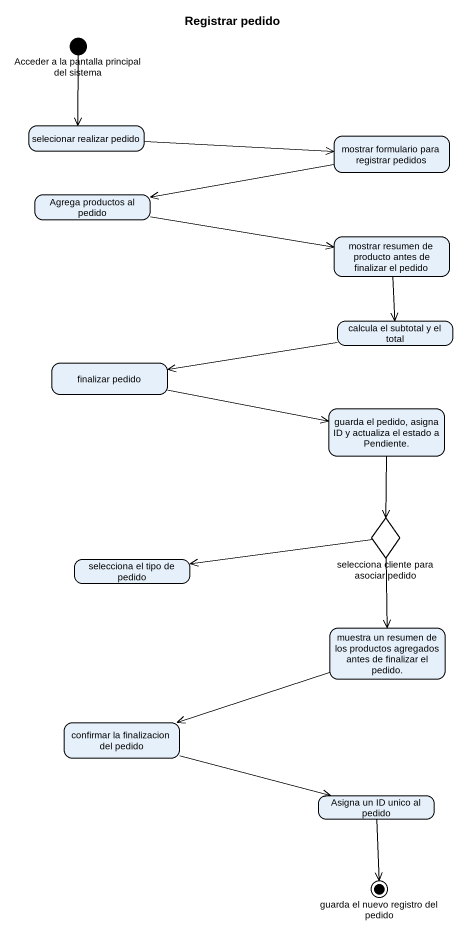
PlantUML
@startuml
title Registrar pedido
hide empty description
state "Acceder a la pantalla principal del sistema" as Acceder_a_la_pantalla <<start>>
state "selecionar realizar pedido" as selecionar_realizar_pedido
state "mostrar formulario para registrar pedidos" as mostrar_formulario_para
state "Agrega productos al pedido" as Agrega_productos_al_pedido
state "mostrar resumen de producto antes de finalizar el pedido" as mostrar_resumen_de_producto
state "calcula el subtotal y el total" as calcula_el_subtotal_y_el
state "finalizar pedido" as finalizar_pedido
state "guarda el pedido, asigna ID y actualiza el estado a Pendiente." as guarda_el_pedido_asigna_ID
state "selecciona cliente para asociar pedido" as selecciona_cliente_para <<choice>>
state "selecciona el tipo de pedido" as selecciona_el_tipo_de_pedido
state "muestra un resumen de los productos agregados antes de finalizar el pedido." as muestra_un_resumen_de_los
state "confirmar la finalizacion del pedido" as confirmar_la_finalizacion
state "Asigna un ID unico al pedido" as Asigna_un_ID_unico_al_pedido
state "guarda el nuevo registro del pedido" as guarda_el_nuevo_registro <<end>>
Acceder_a_la_pantalla --> selecionar_realizar_pedido
selecionar_realizar_pedido -right-> mostrar_formulario_para
mostrar_formulario_para -left-> Agrega_productos_al_pedido
Agrega_productos_al_pedido -right-> mostrar_resumen_de_producto
mostrar_resumen_de_producto --> calcula_el_subtotal_y_el
calcula_el_subtotal_y_el -left-> finalizar_pedido
finalizar_pedido -right-> guarda_el_pedido_asigna_ID
guarda_el_pedido_asigna_ID --> selecciona_cliente_para
selecciona_cliente_para -left-> selecciona_el_tipo_de_pedido
selecciona_cliente_para --> muestra_un_resumen_de_los
muestra_un_resumen_de_los -left-> confirmar_la_finalizacion
confirmar_la_finalizacion -right-> Asigna_un_ID_unico_al_pedido
Asigna_un_ID_unico_al_pedido --> guarda_el_nuevo_registro
@enduml
